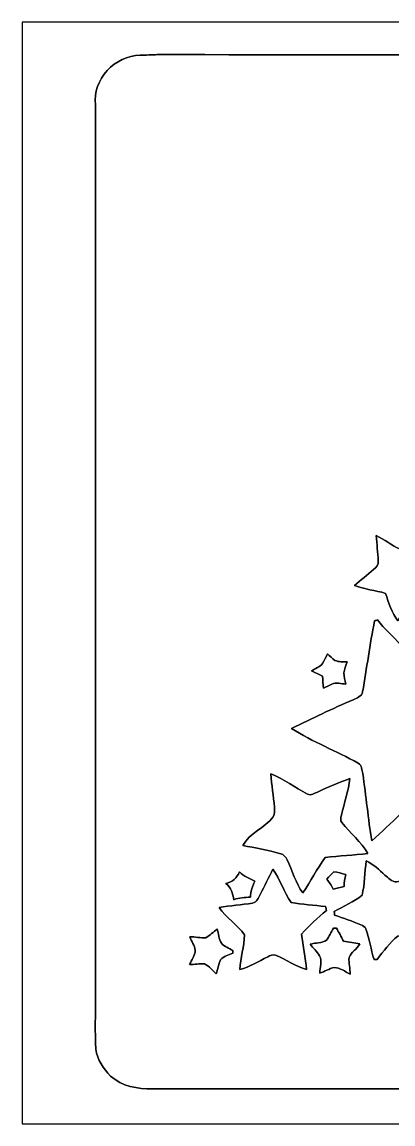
# Model space of a CAD drawing. Header units: centimetres. Extents: x -16.8 to 16.8, y -16.7 to 16.7.
# Drawn here: x -16.77 to -5.55, y -16.67 to 16.67 of the extents above; entities that cross this region are included whole.
import ezdxf

# ---------------------------------------------------------------- set-up
doc = ezdxf.new("R2010")
doc.units = ezdxf.units.CM
doc.header["$MEASUREMENT"] = 0
doc.layers.add('Layer 1', color=7, linetype='Continuous')

msp = doc.modelspace()

# ---------------------------------------------------------------- linework, layer by layer
at = {"layer": 'Layer 1', "color": 7}
for points, knots in [([(-16.77458, 16.66875), (-16.77458, 16.66875), (16.77458, 16.66875), (16.77458, 16.66875), (16.77458, 16.66875), (16.77458, 16.66875), (16.77458, -16.66875), (16.77458, -16.66875), (16.77458, -16.66875), (16.77458, -16.66875), (-16.77458, -16.66875), (-16.77458, -16.66875), (-16.77458, -16.66875), (-16.77458, -16.66875), (-16.77458, 16.66875), (-16.77458, 16.66875), (-16.77458, 16.66875), (-16.77458, 16.66875), (-16.77458, 16.66875), (-16.77458, 16.66875)], [0, 0, 0, 0, 0.16666667, 0.16666667, 0.16666667, 0.16666667, 0.33333333, 0.33333333, 0.33333333, 0.33333333, 0.5, 0.5, 0.5, 0.5, 0.66666667, 0.66666667, 0.66666667, 0.66666667, 1, 1, 1, 1]), ([(-13.19601, 15.66333), (-13.95906, 15.66192), (-14.64239, 14.9285), (-14.55526, 14.16438), (-14.55526, 14.16438), (-14.5482, 5.16855), (-14.55385, -3.82729), (-14.55208, -12.82347), (-14.55208, -12.82347), (-14.54714, -13.35123), (-14.57396, -13.88004), (-14.53833, -14.40709), (-14.53833, -14.40709), (-14.50269, -14.72494), (-14.30937, -14.99799), (-14.09241, -15.22095), (-14.09241, -15.22095), (-13.75269, -15.53492), (-13.27044, -15.61077), (-12.82453, -15.60795), (-12.82453, -15.60795), (-4.18112, -15.61394), (4.46264, -15.60795), (13.10605, -15.61112), (13.10605, -15.61112), (13.38862, -15.60477), (13.67543, -15.60442), (13.95307, -15.54057), (13.95307, -15.54057), (14.65051, -15.39028), (15.1197, -14.65016), (15.04562, -13.95307), (15.04562, -13.95307), (15.04738, -4.66302), (15.04386, 4.62739), (15.04738, 13.91744), (15.04738, 13.91744), (15.05197, 14.30796), (15.02304, 14.73729), (14.78104, 15.06291), (14.78104, 15.06291), (14.5161, 15.37547), (14.15097, 15.63899), (13.72941, 15.66439), (13.72941, 15.66439), (12.62839, 15.69014), (11.52596, 15.67921), (10.42458, 15.68097), (10.42458, 15.68097), (2.72203, 15.68168), (-4.98016, 15.67956), (-12.68271, 15.68203), (-12.68271, 15.68203), (-12.81113, 15.67744), (-13.06795, 15.66792), (-13.19601, 15.66333)], [0, 0, 0, 0, 0.06666667, 0.06666667, 0.06666667, 0.06666667, 0.13333333, 0.13333333, 0.13333333, 0.13333333, 0.2, 0.2, 0.2, 0.2, 0.26666667, 0.26666667, 0.26666667, 0.26666667, 0.33333333, 0.33333333, 0.33333333, 0.33333333, 0.4, 0.4, 0.4, 0.4, 0.46666667, 0.46666667, 0.46666667, 0.46666667, 0.53333333, 0.53333333, 0.53333333, 0.53333333, 0.6, 0.6, 0.6, 0.6, 0.66666667, 0.66666667, 0.66666667, 0.66666667, 0.73333333, 0.73333333, 0.73333333, 0.73333333, 0.8, 0.8, 0.8, 0.8, 0.86666667, 0.86666667, 0.86666667, 0.86666667, 1, 1, 1, 1]), ([(-6.04943, 1.13453), (-5.80637, 1.01494), (-5.59153, 0.84349), (-5.34564, 0.72954), (-5.34564, 0.72954), (-5.00345, 0.63465), (-4.72158, 0.94403), (-4.39067, 0.97719), (-4.39067, 0.97719), (-4.31976, 0.67804), (-4.60622, 0.40816), (-4.54978, 0.10266), (-4.54978, 0.10266), (-4.39279, -0.16404), (-4.14091, -0.36266), (-3.97828, -0.62689), (-3.97828, -0.62689), (-4.25591, -0.62442), (-4.53355, -0.63923), (-4.80977, -0.66746), (-4.80977, -0.66746), (-4.90961, -0.68827), (-4.98334, -0.76906), (-5.04119, -0.84808), (-5.04119, -0.84808), (-5.17278, -1.04175), (-5.27579, -1.25271), (-5.39821, -1.45203), (-5.39821, -1.45203), (-5.58024, -1.20333), (-5.67196, -0.90382), (-5.77039, -0.6156), (-5.77039, -0.6156), (-6.07907, -0.52352), (-6.40574, -0.49706), (-6.70525, -0.37465), (-6.70525, -0.37465), (-6.52039, -0.20884), (-6.32389, -0.0568), (-6.13375, 0.10266), (-6.13375, 0.10266), (-6.05649, 0.16792), (-5.97711, 0.25435), (-5.98911, 0.36371), (-5.98911, 0.36371), (-6.00216, 0.62124), (-6.03709, 0.87701), (-6.04943, 1.13453)], [0, 0, 0, 0, 0.07692308, 0.07692308, 0.07692308, 0.07692308, 0.15384615, 0.15384615, 0.15384615, 0.15384615, 0.23076923, 0.23076923, 0.23076923, 0.23076923, 0.30769231, 0.30769231, 0.30769231, 0.30769231, 0.38461538, 0.38461538, 0.38461538, 0.38461538, 0.46153846, 0.46153846, 0.46153846, 0.46153846, 0.53846154, 0.53846154, 0.53846154, 0.53846154, 0.61538462, 0.61538462, 0.61538462, 0.61538462, 0.69230769, 0.69230769, 0.69230769, 0.69230769, 0.76923077, 0.76923077, 0.76923077, 0.76923077, 0.84615385, 0.84615385, 0.84615385, 0.84615385, 1, 1, 1, 1]), ([(-6.10376, -1.4478), (-6.08083, -1.44074), (-6.03532, -1.42663), (-6.01274, -1.41958), (-6.01274, -1.41958), (-5.80566, -1.69474), (-5.53967, -1.91594), (-5.31283, -2.17311), (-5.31283, -2.17311), (-5.01968, -2.47156), (-4.73463, -2.77777), (-4.43265, -3.0674), (-4.43265, -3.0674), (-3.87597, -3.00955), (-3.32599, -2.90371), (-2.77107, -2.83492), (-2.77107, -2.83492), (-2.55905, -2.80388), (-2.34774, -2.76578), (-2.1396, -2.71463), (-2.1396, -2.71463), (-2.11384, -2.73509), (-2.08809, -2.75625), (-2.06199, -2.77742), (-2.06199, -2.77742), (-2.2412, -3.16054), (-2.48567, -3.50838), (-2.68005, -3.88373), (-2.68005, -3.88373), (-2.81834, -4.15255), (-2.97991, -4.40831), (-3.12067, -4.67607), (-3.12067, -4.67607), (-3.2004, -4.82106), (-3.08539, -4.97487), (-3.02084, -5.09976), (-3.02084, -5.09976), (-2.86703, -5.36363), (-2.74461, -5.64374), (-2.59715, -5.91114), (-2.59715, -5.91114), (-2.43558, -6.23464), (-2.22144, -6.53909), (-2.12443, -6.89116), (-2.12443, -6.89116), (-2.90266, -6.7631), (-3.67594, -6.60329), (-4.45347, -6.47065), (-4.45347, -6.47065), (-5.04014, -7.00652), (-5.59364, -7.57731), (-6.18702, -8.10577), (-6.18702, -8.10577), (-6.29497, -7.42985), (-6.36129, -6.74793), (-6.46077, -6.07095), (-6.46077, -6.07095), (-6.48688, -5.96477), (-6.4837, -5.81519), (-6.59518, -5.75345), (-6.59518, -5.75345), (-7.25876, -5.38304), (-7.97807, -5.11422), (-8.61766, -4.70041), (-8.61766, -4.70041), (-7.99359, -4.41713), (-7.38717, -4.0954), (-6.75181, -3.83646), (-6.75181, -3.83646), (-6.64069, -3.78107), (-6.48511, -3.73697), (-6.4643, -3.59375), (-6.4643, -3.59375), (-6.33906, -2.87937), (-6.24523, -2.15971), (-6.10376, -1.4478)], [0, 0, 0, 0, 0.05, 0.05, 0.05, 0.05, 0.1, 0.1, 0.1, 0.1, 0.15, 0.15, 0.15, 0.15, 0.2, 0.2, 0.2, 0.2, 0.25, 0.25, 0.25, 0.25, 0.3, 0.3, 0.3, 0.3, 0.35, 0.35, 0.35, 0.35, 0.4, 0.4, 0.4, 0.4, 0.45, 0.45, 0.45, 0.45, 0.5, 0.5, 0.5, 0.5, 0.55, 0.55, 0.55, 0.55, 0.6, 0.6, 0.6, 0.6, 0.65, 0.65, 0.65, 0.65, 0.7, 0.7, 0.7, 0.7, 0.75, 0.75, 0.75, 0.75, 0.8, 0.8, 0.8, 0.8, 0.85, 0.85, 0.85, 0.85, 0.9, 0.9, 0.9, 0.9, 1, 1, 1, 1]), ([(-7.52793, -2.44546), (-7.45314, -2.51143), (-7.38717, -2.58939), (-7.30179, -2.64231), (-7.30179, -2.64231), (-7.18926, -2.70087), (-7.05767, -2.68217), (-6.93561, -2.68852), (-6.93561, -2.68852), (-6.96948, -2.8), (-7.0104, -2.90936), (-7.03756, -3.02295), (-7.03756, -3.02295), (-7.0291, -3.13725), (-6.99241, -3.24873), (-6.96842, -3.36127), (-6.96842, -3.36127), (-7.10918, -3.35245), (-7.26334, -3.29988), (-7.39669, -3.36585), (-7.39669, -3.36585), (-7.48065, -3.40395), (-7.56144, -3.4484), (-7.64681, -3.48403), (-7.64681, -3.48403), (-7.65881, -3.36232), (-7.66904, -3.24379), (-7.67962, -3.12314), (-7.67962, -3.12314), (-7.78969, -3.07023), (-7.90081, -3.01872), (-8.00982, -2.96333), (-8.00982, -2.96333), (-7.8994, -2.88713), (-7.76323, -2.84162), (-7.67574, -2.73685), (-7.67574, -2.73685), (-7.6387, -2.66383), (-7.56497, -2.51813), (-7.52793, -2.44546)], [0, 0, 0, 0, 0.09090909, 0.09090909, 0.09090909, 0.09090909, 0.18181818, 0.18181818, 0.18181818, 0.18181818, 0.27272727, 0.27272727, 0.27272727, 0.27272727, 0.36363636, 0.36363636, 0.36363636, 0.36363636, 0.45454545, 0.45454545, 0.45454545, 0.45454545, 0.54545455, 0.54545455, 0.54545455, 0.54545455, 0.63636364, 0.63636364, 0.63636364, 0.63636364, 0.72727273, 0.72727273, 0.72727273, 0.72727273, 0.81818182, 0.81818182, 0.81818182, 0.81818182, 1, 1, 1, 1]), ([(-9.24595, -6.07766), (-8.84873, -6.23147), (-8.51182, -6.49817), (-8.13259, -6.68726), (-8.13259, -6.68726), (-8.02323, -6.74687), (-7.91139, -6.6548), (-7.81121, -6.62058), (-7.81121, -6.62058), (-7.49759, -6.4703), (-7.1755, -6.33836), (-6.84883, -6.21841), (-6.84883, -6.21841), (-6.89645, -6.59518), (-7.0171, -6.95643), (-7.10777, -7.32402), (-7.10777, -7.32402), (-7.12294, -7.39881), (-7.15328, -7.48877), (-7.09295, -7.55227), (-7.09295, -7.55227), (-6.84107, -7.87082), (-6.51828, -8.13294), (-6.30379, -8.48148), (-6.30379, -8.48148), (-6.73171, -8.54745), (-7.16633, -8.55239), (-7.59636, -8.60319), (-7.59636, -8.60319), (-7.84507, -8.94821), (-8.03593, -9.32956), (-8.27511, -9.68022), (-8.27511, -9.68022), (-8.49277, -9.37754), (-8.58802, -9.01136), (-8.74783, -8.67939), (-8.74783, -8.67939), (-8.78523, -8.59508), (-8.84943, -8.51535), (-8.94468, -8.49559), (-8.94468, -8.49559), (-9.3218, -8.38482), (-9.71056, -8.32062), (-10.09438, -8.23983), (-10.09438, -8.23983), (-9.8739, -7.86977), (-9.43293, -7.70855), (-9.16905, -7.37729), (-9.16905, -7.37729), (-9.11225, -7.29121), (-9.13271, -7.18256), (-9.13412, -7.08554), (-9.13412, -7.08554), (-9.16623, -6.74864), (-9.2135, -6.41421), (-9.24595, -6.07766)], [0, 0, 0, 0, 0.06666667, 0.06666667, 0.06666667, 0.06666667, 0.13333333, 0.13333333, 0.13333333, 0.13333333, 0.2, 0.2, 0.2, 0.2, 0.26666667, 0.26666667, 0.26666667, 0.26666667, 0.33333333, 0.33333333, 0.33333333, 0.33333333, 0.4, 0.4, 0.4, 0.4, 0.46666667, 0.46666667, 0.46666667, 0.46666667, 0.53333333, 0.53333333, 0.53333333, 0.53333333, 0.6, 0.6, 0.6, 0.6, 0.66666667, 0.66666667, 0.66666667, 0.66666667, 0.73333333, 0.73333333, 0.73333333, 0.73333333, 0.8, 0.8, 0.8, 0.8, 0.86666667, 0.86666667, 0.86666667, 0.86666667, 1, 1, 1, 1]), ([(-9.17822, -8.95773), (-8.97326, -9.28264), (-8.83497, -9.64389), (-8.63141, -9.96985), (-8.63141, -9.96985), (-8.28358, -10.02101), (-7.93397, -10.05981), (-7.58331, -10.08627), (-7.58331, -10.08627), (-7.57555, -10.1286), (-7.56814, -10.17094), (-7.56038, -10.21362), (-7.56038, -10.21362), (-7.83061, -10.42846), (-8.07508, -10.67294), (-8.31286, -10.92235), (-8.31286, -10.92235), (-8.26946, -11.28254), (-8.18833, -11.63743), (-8.16257, -12.00009), (-8.16257, -12.00009), (-8.49171, -11.89426), (-8.77993, -11.6967), (-9.09673, -11.5637), (-9.09673, -11.5637), (-9.17998, -11.52207), (-9.26359, -11.57852), (-9.33838, -11.61133), (-9.33838, -11.61133), (-9.61319, -11.75244), (-9.87884, -11.91966), (-10.18187, -11.99621), (-10.18187, -11.99621), (-10.16071, -11.64237), (-10.0524, -11.29524), (-10.03794, -10.94387), (-10.03794, -10.94387), (-10.25596, -10.63943), (-10.59215, -10.4327), (-10.80735, -10.1219), (-10.80735, -10.1219), (-10.47186, -10.06193), (-10.13072, -10.04252), (-9.79523, -9.98502), (-9.79523, -9.98502), (-9.66294, -9.96809), (-9.62519, -9.82063), (-9.56733, -9.72397), (-9.56733, -9.72397), (-9.42834, -9.47314), (-9.31157, -9.21138), (-9.17822, -8.95773)], [0, 0, 0, 0, 0.07142857, 0.07142857, 0.07142857, 0.07142857, 0.14285714, 0.14285714, 0.14285714, 0.14285714, 0.21428571, 0.21428571, 0.21428571, 0.21428571, 0.28571429, 0.28571429, 0.28571429, 0.28571429, 0.35714286, 0.35714286, 0.35714286, 0.35714286, 0.42857143, 0.42857143, 0.42857143, 0.42857143, 0.5, 0.5, 0.5, 0.5, 0.57142857, 0.57142857, 0.57142857, 0.57142857, 0.64285714, 0.64285714, 0.64285714, 0.64285714, 0.71428571, 0.71428571, 0.71428571, 0.71428571, 0.78571429, 0.78571429, 0.78571429, 0.78571429, 0.85714286, 0.85714286, 0.85714286, 0.85714286, 1, 1, 1, 1]), ([(-6.35459, -8.70409), (-6.14574, -8.82121), (-5.96018, -8.97361), (-5.78732, -9.13871), (-5.78732, -9.13871), (-5.68219, -9.21561), (-5.58588, -9.35531), (-5.43913, -9.34014), (-5.43913, -9.34014), (-5.10328, -9.30381), (-4.79178, -9.16023), (-4.45841, -9.11084), (-4.45841, -9.11084), (-4.52367, -9.47244), (-4.80201, -9.76559), (-4.81365, -10.13919), (-4.81365, -10.13919), (-4.66654, -10.44011), (-4.445, -10.7001), (-4.30989, -11.00772), (-4.30989, -11.00772), (-4.67254, -11.02148), (-5.03414, -10.93964), (-5.39574, -10.98303), (-5.39574, -10.98303), (-5.6448, -11.17706), (-5.83106, -11.44094), (-6.02368, -11.68823), (-6.02368, -11.68823), (-6.04661, -11.68929), (-6.09212, -11.69176), (-6.1147, -11.69317), (-6.1147, -11.69317), (-6.21594, -11.38908), (-6.25687, -11.06946), (-6.36305, -10.76748), (-6.36305, -10.76748), (-6.38387, -10.69799), (-6.45971, -10.67435), (-6.51757, -10.64436), (-6.51757, -10.64436), (-6.77968, -10.5343), (-7.0485, -10.44081), (-7.31696, -10.34732), (-7.31696, -10.34732), (-7.31838, -10.32193), (-7.32155, -10.27077), (-7.32331, -10.24537), (-7.32331, -10.24537), (-7.04497, -10.07674), (-6.73312, -9.95327), (-6.48018, -9.75007), (-6.48018, -9.75007), (-6.39763, -9.40823), (-6.4008, -9.05193), (-6.35459, -8.70409)], [0, 0, 0, 0, 0.06666667, 0.06666667, 0.06666667, 0.06666667, 0.13333333, 0.13333333, 0.13333333, 0.13333333, 0.2, 0.2, 0.2, 0.2, 0.26666667, 0.26666667, 0.26666667, 0.26666667, 0.33333333, 0.33333333, 0.33333333, 0.33333333, 0.4, 0.4, 0.4, 0.4, 0.46666667, 0.46666667, 0.46666667, 0.46666667, 0.53333333, 0.53333333, 0.53333333, 0.53333333, 0.6, 0.6, 0.6, 0.6, 0.66666667, 0.66666667, 0.66666667, 0.66666667, 0.73333333, 0.73333333, 0.73333333, 0.73333333, 0.8, 0.8, 0.8, 0.8, 0.86666667, 0.86666667, 0.86666667, 0.86666667, 1, 1, 1, 1]), ([(-10.19069, -9.04311), (-10.06546, -9.1821), (-9.88977, -9.24031), (-9.7282, -9.32321), (-9.7282, -9.32321), (-9.79276, -9.47914), (-9.86719, -9.63471), (-9.86084, -9.80934), (-9.86084, -9.80934), (-10.03018, -9.81357), (-10.20233, -9.82027), (-10.36179, -9.88377), (-10.36179, -9.88377), (-10.3886, -9.69751), (-10.45245, -9.51547), (-10.60097, -9.39059), (-10.60097, -9.39059), (-10.40448, -9.35214), (-10.26724, -9.21985), (-10.19069, -9.04311)], [0, 0, 0, 0, 0.16666667, 0.16666667, 0.16666667, 0.16666667, 0.33333333, 0.33333333, 0.33333333, 0.33333333, 0.5, 0.5, 0.5, 0.5, 0.66666667, 0.66666667, 0.66666667, 0.66666667, 1, 1, 1, 1]), ([(-7.33108, -9.04169), (-7.20831, -9.04275), (-7.09436, -9.0999), (-6.97512, -9.12213), (-6.97512, -9.12213), (-7.00158, -9.24278), (-7.01957, -9.36484), (-7.02486, -9.48831), (-7.02486, -9.48831), (-7.13564, -9.50948), (-7.24429, -9.53735), (-7.3533, -9.56557), (-7.3533, -9.56557), (-7.40586, -9.45586), (-7.47289, -9.35602), (-7.55015, -9.26289), (-7.55015, -9.26289), (-7.47642, -9.18986), (-7.4101, -9.10872), (-7.33108, -9.04169)], [0, 0, 0, 0, 0.16666667, 0.16666667, 0.16666667, 0.16666667, 0.33333333, 0.33333333, 0.33333333, 0.33333333, 0.5, 0.5, 0.5, 0.5, 0.66666667, 0.66666667, 0.66666667, 0.66666667, 1, 1, 1, 1]), ([(-11.2141, -11.03736), (-11.08498, -10.96574), (-10.98021, -10.85885), (-10.86732, -10.76537), (-10.86732, -10.76537), (-10.8264, -10.91001), (-10.81511, -11.06876), (-10.73997, -11.20175), (-10.73997, -11.20175), (-10.64331, -11.30124), (-10.50784, -11.34992), (-10.39248, -11.424), (-10.39248, -11.424), (-10.39319, -11.44411), (-10.39424, -11.48397), (-10.3946, -11.50373), (-10.3946, -11.50373), (-10.5216, -11.55735), (-10.67294, -11.58663), (-10.76254, -11.70023), (-10.76254, -11.70023), (-10.82005, -11.83887), (-10.85497, -11.98668), (-10.89836, -12.13097), (-10.89836, -12.13097), (-11.0109, -12.02478), (-11.10403, -11.88685), (-11.24903, -11.82299), (-11.24903, -11.82299), (-11.40072, -11.80853), (-11.55136, -11.85192), (-11.7034, -11.84945), (-11.7034, -11.84945), (-11.64167, -11.70587), (-11.54324, -11.57146), (-11.52843, -11.41271), (-11.52843, -11.41271), (-11.55241, -11.26702), (-11.64237, -11.14178), (-11.69846, -11.00772), (-11.69846, -11.00772), (-11.53619, -11.00137), (-11.37603, -11.05041), (-11.2141, -11.03736)], [0, 0, 0, 0, 0.08333333, 0.08333333, 0.08333333, 0.08333333, 0.16666667, 0.16666667, 0.16666667, 0.16666667, 0.25, 0.25, 0.25, 0.25, 0.33333333, 0.33333333, 0.33333333, 0.33333333, 0.41666667, 0.41666667, 0.41666667, 0.41666667, 0.5, 0.5, 0.5, 0.5, 0.58333333, 0.58333333, 0.58333333, 0.58333333, 0.66666667, 0.66666667, 0.66666667, 0.66666667, 0.75, 0.75, 0.75, 0.75, 0.83333333, 0.83333333, 0.83333333, 0.83333333, 1, 1, 1, 1]), ([(-7.34977, -10.74491), (-7.32578, -10.74455), (-7.27781, -10.7442), (-7.25382, -10.7442), (-7.25382, -10.7442), (-7.18397, -10.87508), (-7.11341, -11.0042), (-7.0418, -11.13472), (-7.0418, -11.13472), (-6.87705, -11.16436), (-6.7123, -11.19329), (-6.54756, -11.22398), (-6.54756, -11.22398), (-6.63787, -11.37638), (-6.81002, -11.46845), (-6.87493, -11.63567), (-6.87493, -11.63567), (-6.8894, -11.80253), (-6.83966, -11.96904), (-6.84495, -12.13697), (-6.84495, -12.13697), (-7.00052, -12.06006), (-7.14199, -11.94188), (-7.32402, -11.93377), (-7.32402, -11.93377), (-7.47713, -11.9701), (-7.61365, -12.05689), (-7.76393, -12.10345), (-7.76393, -12.10345), (-7.76146, -11.93306), (-7.68068, -11.74186), (-7.77028, -11.57993), (-7.77028, -11.57993), (-7.84754, -11.45187), (-7.95973, -11.34957), (-8.04968, -11.23103), (-8.04968, -11.23103), (-7.89023, -11.17917), (-7.69691, -11.20775), (-7.55368, -11.11074), (-7.55368, -11.11074), (-7.47607, -10.99432), (-7.41504, -10.86838), (-7.34977, -10.74491)], [0, 0, 0, 0, 0.08333333, 0.08333333, 0.08333333, 0.08333333, 0.16666667, 0.16666667, 0.16666667, 0.16666667, 0.25, 0.25, 0.25, 0.25, 0.33333333, 0.33333333, 0.33333333, 0.33333333, 0.41666667, 0.41666667, 0.41666667, 0.41666667, 0.5, 0.5, 0.5, 0.5, 0.58333333, 0.58333333, 0.58333333, 0.58333333, 0.66666667, 0.66666667, 0.66666667, 0.66666667, 0.75, 0.75, 0.75, 0.75, 0.83333333, 0.83333333, 0.83333333, 0.83333333, 1, 1, 1, 1])]:
    msp.add_open_spline(points, degree=3, knots=knots, dxfattribs=at)
at = {"layer": 'Layer 1', "color": 251}
for points, knots in [([(-13.19601, 15.66333), (-13.06795, 15.66792), (-12.81113, 15.67744), (-12.68271, 15.68203), (-12.68271, 15.68203), (-4.98016, 15.67956), (2.72203, 15.68168), (10.42458, 15.68097), (10.42458, 15.68097), (11.52596, 15.67921), (12.62839, 15.69014), (13.72941, 15.66439), (13.72941, 15.66439), (14.15097, 15.63899), (14.5161, 15.37547), (14.78104, 15.06291), (14.78104, 15.06291), (15.02304, 14.73729), (15.05197, 14.30796), (15.04738, 13.91744), (15.04738, 13.91744), (15.04386, 4.62739), (15.04738, -4.66302), (15.04562, -13.95307), (15.04562, -13.95307), (15.1197, -14.65016), (14.65051, -15.39028), (13.95307, -15.54057), (13.95307, -15.54057), (13.67543, -15.60442), (13.38862, -15.60477), (13.10605, -15.61112), (13.10605, -15.61112), (4.46264, -15.60795), (-4.18112, -15.61394), (-12.82453, -15.60795), (-12.82453, -15.60795), (-13.27044, -15.61077), (-13.75269, -15.53492), (-14.09241, -15.22095), (-14.09241, -15.22095), (-14.30937, -14.99799), (-14.50269, -14.72494), (-14.53833, -14.40709), (-14.53833, -14.40709), (-14.57396, -13.88004), (-14.54714, -13.35123), (-14.55208, -12.82347), (-14.55208, -12.82347), (-14.55385, -3.82729), (-14.5482, 5.16855), (-14.55526, 14.16438), (-14.55526, 14.16438), (-14.64239, 14.9285), (-13.95906, 15.66192), (-13.19601, 15.66333), (-13.19601, 15.66333), (-13.19601, 15.66333), (-13.19601, 15.66333), (-13.19601, 15.66333)], [0, 0, 0, 0, 0.0625, 0.0625, 0.0625, 0.0625, 0.125, 0.125, 0.125, 0.125, 0.1875, 0.1875, 0.1875, 0.1875, 0.25, 0.25, 0.25, 0.25, 0.3125, 0.3125, 0.3125, 0.3125, 0.375, 0.375, 0.375, 0.375, 0.4375, 0.4375, 0.4375, 0.4375, 0.5, 0.5, 0.5, 0.5, 0.5625, 0.5625, 0.5625, 0.5625, 0.625, 0.625, 0.625, 0.625, 0.6875, 0.6875, 0.6875, 0.6875, 0.75, 0.75, 0.75, 0.75, 0.8125, 0.8125, 0.8125, 0.8125, 0.875, 0.875, 0.875, 0.875, 1, 1, 1, 1]), ([(-6.04943, 1.13453), (-6.03709, 0.87701), (-6.00216, 0.62124), (-5.98911, 0.36371), (-5.98911, 0.36371), (-5.97711, 0.25435), (-6.05649, 0.16792), (-6.13375, 0.10266), (-6.13375, 0.10266), (-6.32389, -0.0568), (-6.52039, -0.20884), (-6.70525, -0.37465), (-6.70525, -0.37465), (-6.40574, -0.49706), (-6.07907, -0.52352), (-5.77039, -0.6156), (-5.77039, -0.6156), (-5.67196, -0.90382), (-5.58024, -1.20333), (-5.39821, -1.45203), (-5.39821, -1.45203), (-5.27579, -1.25271), (-5.17278, -1.04175), (-5.04119, -0.84808), (-5.04119, -0.84808), (-4.98334, -0.76906), (-4.90961, -0.68827), (-4.80977, -0.66746), (-4.80977, -0.66746), (-4.53355, -0.63923), (-4.25591, -0.62442), (-3.97828, -0.62689), (-3.97828, -0.62689), (-4.14091, -0.36266), (-4.39279, -0.16404), (-4.54978, 0.10266), (-4.54978, 0.10266), (-4.60622, 0.40816), (-4.31976, 0.67804), (-4.39067, 0.97719), (-4.39067, 0.97719), (-4.72158, 0.94403), (-5.00345, 0.63465), (-5.34564, 0.72954), (-5.34564, 0.72954), (-5.59153, 0.84349), (-5.80637, 1.01494), (-6.04943, 1.13453), (-6.04943, 1.13453), (-6.04943, 1.13453), (-6.04943, 1.13453), (-6.04943, 1.13453)], [0, 0, 0, 0, 0.07142857, 0.07142857, 0.07142857, 0.07142857, 0.14285714, 0.14285714, 0.14285714, 0.14285714, 0.21428571, 0.21428571, 0.21428571, 0.21428571, 0.28571429, 0.28571429, 0.28571429, 0.28571429, 0.35714286, 0.35714286, 0.35714286, 0.35714286, 0.42857143, 0.42857143, 0.42857143, 0.42857143, 0.5, 0.5, 0.5, 0.5, 0.57142857, 0.57142857, 0.57142857, 0.57142857, 0.64285714, 0.64285714, 0.64285714, 0.64285714, 0.71428571, 0.71428571, 0.71428571, 0.71428571, 0.78571429, 0.78571429, 0.78571429, 0.78571429, 0.85714286, 0.85714286, 0.85714286, 0.85714286, 1, 1, 1, 1]), ([(-6.10376, -1.4478), (-6.24523, -2.15971), (-6.33906, -2.87937), (-6.4643, -3.59375), (-6.4643, -3.59375), (-6.48511, -3.73697), (-6.64069, -3.78107), (-6.75181, -3.83646), (-6.75181, -3.83646), (-7.38717, -4.0954), (-7.99359, -4.41713), (-8.61766, -4.70041), (-8.61766, -4.70041), (-7.97807, -5.11422), (-7.25876, -5.38304), (-6.59518, -5.75345), (-6.59518, -5.75345), (-6.4837, -5.81519), (-6.48688, -5.96477), (-6.46077, -6.07095), (-6.46077, -6.07095), (-6.36129, -6.74793), (-6.29497, -7.42985), (-6.18702, -8.10577), (-6.18702, -8.10577), (-5.59364, -7.57731), (-5.04014, -7.00652), (-4.45347, -6.47065), (-4.45347, -6.47065), (-3.67594, -6.60329), (-2.90266, -6.7631), (-2.12443, -6.89116), (-2.12443, -6.89116), (-2.22144, -6.53909), (-2.43558, -6.23464), (-2.59715, -5.91114), (-2.59715, -5.91114), (-2.74461, -5.64374), (-2.86703, -5.36363), (-3.02084, -5.09976), (-3.02084, -5.09976), (-3.08539, -4.97487), (-3.2004, -4.82106), (-3.12067, -4.67607), (-3.12067, -4.67607), (-2.97991, -4.40831), (-2.81834, -4.15255), (-2.68005, -3.88373), (-2.68005, -3.88373), (-2.48567, -3.50838), (-2.2412, -3.16054), (-2.06199, -2.77742), (-2.06199, -2.77742), (-2.08809, -2.75625), (-2.11384, -2.73509), (-2.1396, -2.71463), (-2.1396, -2.71463), (-2.34774, -2.76578), (-2.55905, -2.80388), (-2.77107, -2.83492), (-2.77107, -2.83492), (-3.32599, -2.90371), (-3.87597, -3.00955), (-4.43265, -3.0674), (-4.43265, -3.0674), (-4.73463, -2.77777), (-5.01968, -2.47156), (-5.31283, -2.17311), (-5.31283, -2.17311), (-5.53967, -1.91594), (-5.80566, -1.69474), (-6.01274, -1.41958), (-6.01274, -1.41958), (-6.03532, -1.42663), (-6.08083, -1.44074), (-6.10376, -1.4478), (-6.10376, -1.4478), (-6.10376, -1.4478), (-6.10376, -1.4478), (-6.10376, -1.4478)], [0, 0, 0, 0, 0.04761905, 0.04761905, 0.04761905, 0.04761905, 0.0952381, 0.0952381, 0.0952381, 0.0952381, 0.14285714, 0.14285714, 0.14285714, 0.14285714, 0.19047619, 0.19047619, 0.19047619, 0.19047619, 0.23809524, 0.23809524, 0.23809524, 0.23809524, 0.28571429, 0.28571429, 0.28571429, 0.28571429, 0.33333333, 0.33333333, 0.33333333, 0.33333333, 0.38095238, 0.38095238, 0.38095238, 0.38095238, 0.42857143, 0.42857143, 0.42857143, 0.42857143, 0.47619048, 0.47619048, 0.47619048, 0.47619048, 0.52380952, 0.52380952, 0.52380952, 0.52380952, 0.57142857, 0.57142857, 0.57142857, 0.57142857, 0.61904762, 0.61904762, 0.61904762, 0.61904762, 0.66666667, 0.66666667, 0.66666667, 0.66666667, 0.71428571, 0.71428571, 0.71428571, 0.71428571, 0.76190476, 0.76190476, 0.76190476, 0.76190476, 0.80952381, 0.80952381, 0.80952381, 0.80952381, 0.85714286, 0.85714286, 0.85714286, 0.85714286, 0.9047619, 0.9047619, 0.9047619, 0.9047619, 1, 1, 1, 1]), ([(-7.52793, -2.44546), (-7.56497, -2.51813), (-7.6387, -2.66383), (-7.67574, -2.73685), (-7.67574, -2.73685), (-7.76323, -2.84162), (-7.8994, -2.88713), (-8.00982, -2.96333), (-8.00982, -2.96333), (-7.90081, -3.01872), (-7.78969, -3.07023), (-7.67962, -3.12314), (-7.67962, -3.12314), (-7.66904, -3.24379), (-7.65881, -3.36232), (-7.64681, -3.48403), (-7.64681, -3.48403), (-7.56144, -3.4484), (-7.48065, -3.40395), (-7.39669, -3.36585), (-7.39669, -3.36585), (-7.26334, -3.29988), (-7.10918, -3.35245), (-6.96842, -3.36127), (-6.96842, -3.36127), (-6.99241, -3.24873), (-7.0291, -3.13725), (-7.03756, -3.02295), (-7.03756, -3.02295), (-7.0104, -2.90936), (-6.96948, -2.8), (-6.93561, -2.68852), (-6.93561, -2.68852), (-7.05767, -2.68217), (-7.18926, -2.70087), (-7.30179, -2.64231), (-7.30179, -2.64231), (-7.38717, -2.58939), (-7.45314, -2.51143), (-7.52793, -2.44546), (-7.52793, -2.44546), (-7.52793, -2.44546), (-7.52793, -2.44546), (-7.52793, -2.44546)], [0, 0, 0, 0, 0.08333333, 0.08333333, 0.08333333, 0.08333333, 0.16666667, 0.16666667, 0.16666667, 0.16666667, 0.25, 0.25, 0.25, 0.25, 0.33333333, 0.33333333, 0.33333333, 0.33333333, 0.41666667, 0.41666667, 0.41666667, 0.41666667, 0.5, 0.5, 0.5, 0.5, 0.58333333, 0.58333333, 0.58333333, 0.58333333, 0.66666667, 0.66666667, 0.66666667, 0.66666667, 0.75, 0.75, 0.75, 0.75, 0.83333333, 0.83333333, 0.83333333, 0.83333333, 1, 1, 1, 1]), ([(-9.24595, -6.07766), (-9.2135, -6.41421), (-9.16623, -6.74864), (-9.13412, -7.08554), (-9.13412, -7.08554), (-9.13271, -7.18256), (-9.11225, -7.29121), (-9.16905, -7.37729), (-9.16905, -7.37729), (-9.43293, -7.70855), (-9.8739, -7.86977), (-10.09438, -8.23983), (-10.09438, -8.23983), (-9.71056, -8.32062), (-9.3218, -8.38482), (-8.94468, -8.49559), (-8.94468, -8.49559), (-8.84943, -8.51535), (-8.78523, -8.59508), (-8.74783, -8.67939), (-8.74783, -8.67939), (-8.58802, -9.01136), (-8.49277, -9.37754), (-8.27511, -9.68022), (-8.27511, -9.68022), (-8.03593, -9.32956), (-7.84507, -8.94821), (-7.59636, -8.60319), (-7.59636, -8.60319), (-7.16633, -8.55239), (-6.73171, -8.54745), (-6.30379, -8.48148), (-6.30379, -8.48148), (-6.51828, -8.13294), (-6.84107, -7.87082), (-7.09295, -7.55227), (-7.09295, -7.55227), (-7.15328, -7.48877), (-7.12294, -7.39881), (-7.10777, -7.32402), (-7.10777, -7.32402), (-7.0171, -6.95643), (-6.89645, -6.59518), (-6.84883, -6.21841), (-6.84883, -6.21841), (-7.1755, -6.33836), (-7.49759, -6.4703), (-7.81121, -6.62058), (-7.81121, -6.62058), (-7.91139, -6.6548), (-8.02323, -6.74687), (-8.13259, -6.68726), (-8.13259, -6.68726), (-8.51182, -6.49817), (-8.84873, -6.23147), (-9.24595, -6.07766), (-9.24595, -6.07766), (-9.24595, -6.07766), (-9.24595, -6.07766), (-9.24595, -6.07766)], [0, 0, 0, 0, 0.0625, 0.0625, 0.0625, 0.0625, 0.125, 0.125, 0.125, 0.125, 0.1875, 0.1875, 0.1875, 0.1875, 0.25, 0.25, 0.25, 0.25, 0.3125, 0.3125, 0.3125, 0.3125, 0.375, 0.375, 0.375, 0.375, 0.4375, 0.4375, 0.4375, 0.4375, 0.5, 0.5, 0.5, 0.5, 0.5625, 0.5625, 0.5625, 0.5625, 0.625, 0.625, 0.625, 0.625, 0.6875, 0.6875, 0.6875, 0.6875, 0.75, 0.75, 0.75, 0.75, 0.8125, 0.8125, 0.8125, 0.8125, 0.875, 0.875, 0.875, 0.875, 1, 1, 1, 1]), ([(-9.17822, -8.95773), (-9.31157, -9.21138), (-9.42834, -9.47314), (-9.56733, -9.72397), (-9.56733, -9.72397), (-9.62519, -9.82063), (-9.66294, -9.96809), (-9.79523, -9.98502), (-9.79523, -9.98502), (-10.13072, -10.04252), (-10.47186, -10.06193), (-10.80735, -10.1219), (-10.80735, -10.1219), (-10.59215, -10.4327), (-10.25596, -10.63943), (-10.03794, -10.94387), (-10.03794, -10.94387), (-10.0524, -11.29524), (-10.16071, -11.64237), (-10.18187, -11.99621), (-10.18187, -11.99621), (-9.87884, -11.91966), (-9.61319, -11.75244), (-9.33838, -11.61133), (-9.33838, -11.61133), (-9.26359, -11.57852), (-9.17998, -11.52207), (-9.09673, -11.5637), (-9.09673, -11.5637), (-8.77993, -11.6967), (-8.49171, -11.89426), (-8.16257, -12.00009), (-8.16257, -12.00009), (-8.18833, -11.63743), (-8.26946, -11.28254), (-8.31286, -10.92235), (-8.31286, -10.92235), (-8.07508, -10.67294), (-7.83061, -10.42846), (-7.56038, -10.21362), (-7.56038, -10.21362), (-7.56814, -10.17094), (-7.57555, -10.1286), (-7.58331, -10.08627), (-7.58331, -10.08627), (-7.93397, -10.05981), (-8.28358, -10.02101), (-8.63141, -9.96985), (-8.63141, -9.96985), (-8.83497, -9.64389), (-8.97326, -9.28264), (-9.17822, -8.95773), (-9.17822, -8.95773), (-9.17822, -8.95773), (-9.17822, -8.95773), (-9.17822, -8.95773)], [0, 0, 0, 0, 0.06666667, 0.06666667, 0.06666667, 0.06666667, 0.13333333, 0.13333333, 0.13333333, 0.13333333, 0.2, 0.2, 0.2, 0.2, 0.26666667, 0.26666667, 0.26666667, 0.26666667, 0.33333333, 0.33333333, 0.33333333, 0.33333333, 0.4, 0.4, 0.4, 0.4, 0.46666667, 0.46666667, 0.46666667, 0.46666667, 0.53333333, 0.53333333, 0.53333333, 0.53333333, 0.6, 0.6, 0.6, 0.6, 0.66666667, 0.66666667, 0.66666667, 0.66666667, 0.73333333, 0.73333333, 0.73333333, 0.73333333, 0.8, 0.8, 0.8, 0.8, 0.86666667, 0.86666667, 0.86666667, 0.86666667, 1, 1, 1, 1]), ([(-6.35459, -8.70409), (-6.4008, -9.05193), (-6.39763, -9.40823), (-6.48018, -9.75007), (-6.48018, -9.75007), (-6.73312, -9.95327), (-7.04497, -10.07674), (-7.32331, -10.24537), (-7.32331, -10.24537), (-7.32155, -10.27077), (-7.31838, -10.32193), (-7.31696, -10.34732), (-7.31696, -10.34732), (-7.0485, -10.44081), (-6.77968, -10.5343), (-6.51757, -10.64436), (-6.51757, -10.64436), (-6.45971, -10.67435), (-6.38387, -10.69799), (-6.36305, -10.76748), (-6.36305, -10.76748), (-6.25687, -11.06946), (-6.21594, -11.38908), (-6.1147, -11.69317), (-6.1147, -11.69317), (-6.09212, -11.69176), (-6.04661, -11.68929), (-6.02368, -11.68823), (-6.02368, -11.68823), (-5.83106, -11.44094), (-5.6448, -11.17706), (-5.39574, -10.98303), (-5.39574, -10.98303), (-5.03414, -10.93964), (-4.67254, -11.02148), (-4.30989, -11.00772), (-4.30989, -11.00772), (-4.445, -10.7001), (-4.66654, -10.44011), (-4.81365, -10.13919), (-4.81365, -10.13919), (-4.80201, -9.76559), (-4.52367, -9.47244), (-4.45841, -9.11084), (-4.45841, -9.11084), (-4.79178, -9.16023), (-5.10328, -9.30381), (-5.43913, -9.34014), (-5.43913, -9.34014), (-5.58588, -9.35531), (-5.68219, -9.21561), (-5.78732, -9.13871), (-5.78732, -9.13871), (-5.96018, -8.97361), (-6.14574, -8.82121), (-6.35459, -8.70409), (-6.35459, -8.70409), (-6.35459, -8.70409), (-6.35459, -8.70409), (-6.35459, -8.70409)], [0, 0, 0, 0, 0.0625, 0.0625, 0.0625, 0.0625, 0.125, 0.125, 0.125, 0.125, 0.1875, 0.1875, 0.1875, 0.1875, 0.25, 0.25, 0.25, 0.25, 0.3125, 0.3125, 0.3125, 0.3125, 0.375, 0.375, 0.375, 0.375, 0.4375, 0.4375, 0.4375, 0.4375, 0.5, 0.5, 0.5, 0.5, 0.5625, 0.5625, 0.5625, 0.5625, 0.625, 0.625, 0.625, 0.625, 0.6875, 0.6875, 0.6875, 0.6875, 0.75, 0.75, 0.75, 0.75, 0.8125, 0.8125, 0.8125, 0.8125, 0.875, 0.875, 0.875, 0.875, 1, 1, 1, 1]), ([(-10.19069, -9.04311), (-10.26724, -9.21985), (-10.40448, -9.35214), (-10.60097, -9.39059), (-10.60097, -9.39059), (-10.45245, -9.51547), (-10.3886, -9.69751), (-10.36179, -9.88377), (-10.36179, -9.88377), (-10.20233, -9.82027), (-10.03018, -9.81357), (-9.86084, -9.80934), (-9.86084, -9.80934), (-9.86719, -9.63471), (-9.79276, -9.47914), (-9.7282, -9.32321), (-9.7282, -9.32321), (-9.88977, -9.24031), (-10.06546, -9.1821), (-10.19069, -9.04311), (-10.19069, -9.04311), (-10.19069, -9.04311), (-10.19069, -9.04311), (-10.19069, -9.04311)], [0, 0, 0, 0, 0.14285714, 0.14285714, 0.14285714, 0.14285714, 0.28571429, 0.28571429, 0.28571429, 0.28571429, 0.42857143, 0.42857143, 0.42857143, 0.42857143, 0.57142857, 0.57142857, 0.57142857, 0.57142857, 0.71428571, 0.71428571, 0.71428571, 0.71428571, 1, 1, 1, 1]), ([(-7.33108, -9.04169), (-7.4101, -9.10872), (-7.47642, -9.18986), (-7.55015, -9.26289), (-7.55015, -9.26289), (-7.47289, -9.35602), (-7.40586, -9.45586), (-7.3533, -9.56557), (-7.3533, -9.56557), (-7.24429, -9.53735), (-7.13564, -9.50948), (-7.02486, -9.48831), (-7.02486, -9.48831), (-7.01957, -9.36484), (-7.00158, -9.24278), (-6.97512, -9.12213), (-6.97512, -9.12213), (-7.09436, -9.0999), (-7.20831, -9.04275), (-7.33108, -9.04169), (-7.33108, -9.04169), (-7.33108, -9.04169), (-7.33108, -9.04169), (-7.33108, -9.04169)], [0, 0, 0, 0, 0.14285714, 0.14285714, 0.14285714, 0.14285714, 0.28571429, 0.28571429, 0.28571429, 0.28571429, 0.42857143, 0.42857143, 0.42857143, 0.42857143, 0.57142857, 0.57142857, 0.57142857, 0.57142857, 0.71428571, 0.71428571, 0.71428571, 0.71428571, 1, 1, 1, 1]), ([(-11.2141, -11.03736), (-11.37603, -11.05041), (-11.53619, -11.00137), (-11.69846, -11.00772), (-11.69846, -11.00772), (-11.64237, -11.14178), (-11.55241, -11.26702), (-11.52843, -11.41271), (-11.52843, -11.41271), (-11.54324, -11.57146), (-11.64167, -11.70587), (-11.7034, -11.84945), (-11.7034, -11.84945), (-11.55136, -11.85192), (-11.40072, -11.80853), (-11.24903, -11.82299), (-11.24903, -11.82299), (-11.10403, -11.88685), (-11.0109, -12.02478), (-10.89836, -12.13097), (-10.89836, -12.13097), (-10.85497, -11.98668), (-10.82005, -11.83887), (-10.76254, -11.70023), (-10.76254, -11.70023), (-10.67294, -11.58663), (-10.5216, -11.55735), (-10.3946, -11.50373), (-10.3946, -11.50373), (-10.39424, -11.48397), (-10.39319, -11.44411), (-10.39248, -11.424), (-10.39248, -11.424), (-10.50784, -11.34992), (-10.64331, -11.30124), (-10.73997, -11.20175), (-10.73997, -11.20175), (-10.81511, -11.06876), (-10.8264, -10.91001), (-10.86732, -10.76537), (-10.86732, -10.76537), (-10.98021, -10.85885), (-11.08498, -10.96574), (-11.2141, -11.03736), (-11.2141, -11.03736), (-11.2141, -11.03736), (-11.2141, -11.03736), (-11.2141, -11.03736)], [0, 0, 0, 0, 0.07692308, 0.07692308, 0.07692308, 0.07692308, 0.15384615, 0.15384615, 0.15384615, 0.15384615, 0.23076923, 0.23076923, 0.23076923, 0.23076923, 0.30769231, 0.30769231, 0.30769231, 0.30769231, 0.38461538, 0.38461538, 0.38461538, 0.38461538, 0.46153846, 0.46153846, 0.46153846, 0.46153846, 0.53846154, 0.53846154, 0.53846154, 0.53846154, 0.61538462, 0.61538462, 0.61538462, 0.61538462, 0.69230769, 0.69230769, 0.69230769, 0.69230769, 0.76923077, 0.76923077, 0.76923077, 0.76923077, 0.84615385, 0.84615385, 0.84615385, 0.84615385, 1, 1, 1, 1]), ([(-7.34977, -10.74491), (-7.41504, -10.86838), (-7.47607, -10.99432), (-7.55368, -11.11074), (-7.55368, -11.11074), (-7.69691, -11.20775), (-7.89023, -11.17917), (-8.04968, -11.23103), (-8.04968, -11.23103), (-7.95973, -11.34957), (-7.84754, -11.45187), (-7.77028, -11.57993), (-7.77028, -11.57993), (-7.68068, -11.74186), (-7.76146, -11.93306), (-7.76393, -12.10345), (-7.76393, -12.10345), (-7.61365, -12.05689), (-7.47713, -11.9701), (-7.32402, -11.93377), (-7.32402, -11.93377), (-7.14199, -11.94188), (-7.00052, -12.06006), (-6.84495, -12.13697), (-6.84495, -12.13697), (-6.83966, -11.96904), (-6.8894, -11.80253), (-6.87493, -11.63567), (-6.87493, -11.63567), (-6.81002, -11.46845), (-6.63787, -11.37638), (-6.54756, -11.22398), (-6.54756, -11.22398), (-6.7123, -11.19329), (-6.87705, -11.16436), (-7.0418, -11.13472), (-7.0418, -11.13472), (-7.11341, -11.0042), (-7.18397, -10.87508), (-7.25382, -10.7442), (-7.25382, -10.7442), (-7.27781, -10.7442), (-7.32578, -10.74455), (-7.34977, -10.74491), (-7.34977, -10.74491), (-7.34977, -10.74491), (-7.34977, -10.74491), (-7.34977, -10.74491)], [0, 0, 0, 0, 0.07692308, 0.07692308, 0.07692308, 0.07692308, 0.15384615, 0.15384615, 0.15384615, 0.15384615, 0.23076923, 0.23076923, 0.23076923, 0.23076923, 0.30769231, 0.30769231, 0.30769231, 0.30769231, 0.38461538, 0.38461538, 0.38461538, 0.38461538, 0.46153846, 0.46153846, 0.46153846, 0.46153846, 0.53846154, 0.53846154, 0.53846154, 0.53846154, 0.61538462, 0.61538462, 0.61538462, 0.61538462, 0.69230769, 0.69230769, 0.69230769, 0.69230769, 0.76923077, 0.76923077, 0.76923077, 0.76923077, 0.84615385, 0.84615385, 0.84615385, 0.84615385, 1, 1, 1, 1])]:
    msp.add_open_spline(points, degree=3, knots=knots, dxfattribs=at)

doc.saveas('drawing.dxf')
